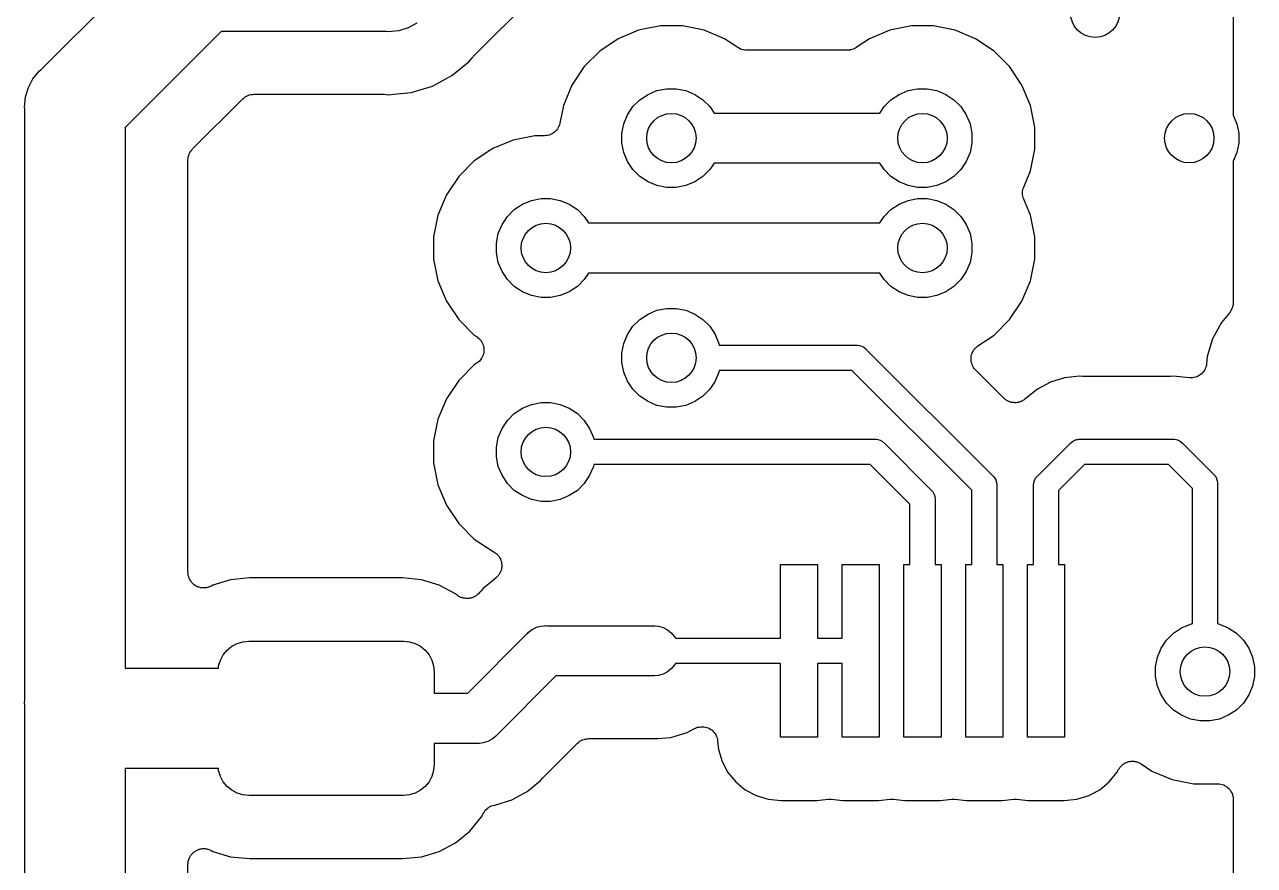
# Model space of a CAD drawing. Extents: x 105 to 193.4, y -145.7 to -72.2.
# Drawn here: x 146.15 to 156.1, y -104.19 to -97.38 of the extents above; entities that cross this region are included whole.
import ezdxf

# ---------------------------------------------------------------- set-up
doc = ezdxf.new("R2010")
doc.units = 0
doc.layers.add('BLACK', color=7, linetype='CONTINUOUS')

msp = doc.modelspace()

# ---------------------------------------------------------------- linework, layer by layer
at = {"layer": 'BLACK', "linetype": 'CONTINUOUS'}
for p, q in [((155.931, -92.9894), (155.931, -98.1112)), ((149.781, -97.6384), (150.724, -96.6947)), ((146.285, -97.7425), (147.273, -96.7547)), ((149.178, -97.4285), (149.118, -97.4344)), ((149.254, -97.4053), (149.178, -97.4285)), ((149.325, -97.3675), (149.254, -97.4053)), ((151.119, -97.4249), (150.954, -97.4933)), ((151.295, -97.39), (151.119, -97.4249)), ((151.473, -97.39), (151.295, -97.39)), ((151.649, -97.4249), (151.473, -97.39)), ((151.814, -97.4933), (151.649, -97.4249)), ((153.151, -97.4249), (152.986, -97.4933)), ((153.327, -97.39), (153.151, -97.4249)), ((153.505, -97.39), (153.327, -97.39)), ((153.681, -97.4249), (153.505, -97.39)), ((153.846, -97.4933), (153.681, -97.4249)), ((147.742, -97.4344), (146.964, -98.2123)), ((149.078, -97.4344), (147.742, -97.4344)), ((149.098, -97.4364), (149.078, -97.4344)), ((149.118, -97.4344), (149.098, -97.4364)), ((149.118, -97.4344), (149.118, -97.4344)), ((150.954, -97.4933), (150.805, -97.5927)), ((151.922, -97.5654), (151.814, -97.4933)), ((152.986, -97.4933), (152.878, -97.5654)), ((153.995, -97.5927), (153.846, -97.4933)), ((150.805, -97.5927), (150.679, -97.7192)), ((151.932, -97.5709), (151.922, -97.5654)), ((151.942, -97.5765), (151.932, -97.5709)), ((151.943, -97.5767), (151.942, -97.5765)), ((151.944, -97.5771), (151.943, -97.5767)), ((151.955, -97.5805), (151.944, -97.5771)), ((151.966, -97.584), (151.955, -97.5805)), ((151.967, -97.5841), (151.966, -97.584)), ((151.968, -97.5843), (151.967, -97.5841)), ((151.979, -97.5855), (151.968, -97.5843)), ((151.991, -97.5868), (151.979, -97.5855)), ((151.992, -97.5868), (151.991, -97.5868)), ((152.808, -97.5868), (151.992, -97.5868)), ((151.992, -97.5868), (151.992, -97.5868)), ((151.992, -97.5868), (151.992, -97.5868)), ((151.992, -97.5868), (151.992, -97.5868)), ((152.819, -97.5857), (152.808, -97.5868)), ((152.831, -97.5847), (152.819, -97.5857)), ((152.832, -97.5844), (152.831, -97.5845)), ((152.831, -97.5845), (152.831, -97.5847)), ((152.843, -97.581), (152.832, -97.5844)), ((152.855, -97.5778), (152.843, -97.581)), ((152.856, -97.5772), (152.855, -97.5774)), ((152.855, -97.5774), (152.855, -97.5778)), ((152.866, -97.5717), (152.856, -97.5772)), ((152.877, -97.5664), (152.866, -97.5717)), ((152.878, -97.5656), (152.877, -97.5664)), ((152.878, -97.5654), (152.878, -97.5656)), ((152.878, -97.5656), (152.878, -97.5656)), ((152.878, -97.5656), (152.878, -97.5656)), ((154.121, -97.7192), (153.995, -97.5927)), ((149.608, -97.792), (149.748, -97.6777)), ((149.748, -97.6777), (149.772, -97.6476)), ((149.772, -97.6476), (149.774, -97.6463)), ((149.774, -97.6463), (149.777, -97.6425)), ((149.777, -97.6425), (149.781, -97.6384)), ((150.679, -97.7192), (150.579, -97.8679)), ((154.221, -97.8679), (154.121, -97.7192)), ((146.189, -97.8727), (146.218, -97.8171)), ((146.218, -97.8171), (146.269, -97.7552)), ((146.269, -97.7552), (146.285, -97.7425)), ((149.45, -97.8769), (149.608, -97.792)), ((146.158, -97.9636), (146.181, -97.8877)), ((146.181, -97.8877), (146.189, -97.8727)), ((149.277, -97.9292), (149.45, -97.8769)), ((150.579, -97.8679), (150.511, -98.0331)), ((151.195, -97.9435), (151.267, -97.9134)), ((151.267, -97.9134), (151.345, -97.898)), ((151.345, -97.898), (151.423, -97.898)), ((151.423, -97.898), (151.501, -97.9134)), ((151.501, -97.9134), (151.573, -97.9435)), ((153.227, -97.9435), (153.299, -97.9134)), ((153.299, -97.9134), (153.377, -97.898)), ((153.377, -97.898), (153.455, -97.898)), ((153.455, -97.898), (153.533, -97.9134)), ((153.533, -97.9134), (153.605, -97.9435)), ((154.289, -98.0331), (154.221, -97.8679)), ((146.15, -98.044), (146.152, -98.024)), ((146.152, -98.024), (146.157, -97.9643)), ((146.152, -98.024), (146.152, -98.024)), ((146.157, -97.9643), (146.158, -97.9636)), ((147.51, -98.3856), (147.916, -97.9796)), ((147.916, -97.9793), (147.917, -97.9784)), ((147.916, -97.9796), (147.916, -97.9793)), ((147.916, -97.9793), (147.916, -97.9793)), ((147.916, -97.9793), (147.916, -97.9793)), ((147.917, -97.9784), (147.926, -97.971)), ((147.926, -97.971), (147.935, -97.9636)), ((147.935, -97.9636), (147.936, -97.9633)), ((147.936, -97.9629), (147.947, -97.9575)), ((147.936, -97.9633), (147.936, -97.9629)), ((147.947, -97.9575), (147.957, -97.952)), ((147.957, -97.952), (147.958, -97.9518)), ((147.958, -97.9515), (147.969, -97.9482)), ((147.958, -97.9518), (147.958, -97.9515)), ((147.969, -97.9482), (147.981, -97.9448)), ((147.981, -97.9448), (147.982, -97.9446)), ((147.981, -97.9448), (147.981, -97.9448)), ((147.982, -97.9446), (147.994, -97.9435)), ((147.994, -97.9435), (148.005, -97.9424)), ((148.005, -97.9424), (149.047, -97.9424)), ((149.047, -97.9424), (149.049, -97.9424)), ((149.049, -97.9424), (149.054, -97.943)), ((149.054, -97.943), (149.059, -97.943)), ((149.059, -97.943), (149.098, -97.9468)), ((149.098, -97.9468), (149.137, -97.943)), ((149.137, -97.943), (149.277, -97.9292)), ((149.137, -97.943), (149.137, -97.943)), ((151.073, -98.043), (151.129, -97.9873)), ((151.129, -97.9873), (151.195, -97.9435)), ((151.573, -97.9435), (151.639, -97.9873)), ((151.639, -97.9873), (151.695, -98.043)), ((153.105, -98.043), (153.161, -97.9873)), ((153.161, -97.9873), (153.227, -97.9435)), ((153.605, -97.9435), (153.671, -97.9873)), ((153.671, -97.9873), (153.727, -98.043)), ((146.152, -98.064), (146.15, -98.044)), ((146.152, -102.85), (146.152, -98.064)), ((150.511, -98.0331), (150.482, -98.1768)), ((150.999, -98.1813), (151.03, -98.1085)), ((151.03, -98.1085), (151.073, -98.043)), ((151.695, -98.043), (151.729, -98.0948)), ((151.729, -98.0948), (153.071, -98.0948)), ((153.071, -98.0948), (153.105, -98.043)), ((153.727, -98.043), (153.77, -98.1085)), ((153.77, -98.1085), (153.801, -98.1813)), ((154.324, -98.2086), (154.289, -98.0331)), ((155.931, -98.1112), (155.96, -98.1813)), ((146.964, -98.2123), (146.964, -102.588)), ((150.462, -98.2238), (150.455, -98.233)), ((150.463, -98.2234), (150.462, -98.2238)), ((150.469, -98.2126), (150.463, -98.223)), ((150.463, -98.223), (150.463, -98.2234)), ((150.474, -98.2021), (150.469, -98.2126)), ((150.475, -98.2017), (150.474, -98.2021)), ((150.478, -98.1899), (150.475, -98.2012)), ((150.475, -98.2012), (150.475, -98.2017)), ((150.482, -98.1785), (150.478, -98.1899)), ((150.482, -98.1768), (150.482, -98.1775)), ((150.482, -98.1775), (150.482, -98.1775)), ((150.482, -98.1775), (150.482, -98.1776)), ((150.482, -98.1776), (150.482, -98.1785)), ((150.984, -98.2586), (150.999, -98.1813)), ((153.801, -98.1813), (153.816, -98.2586)), ((154.324, -98.3874), (154.324, -98.2086)), ((155.96, -98.1813), (155.975, -98.2586)), ((150.103, -98.3139), (149.938, -98.3823)), ((150.279, -98.279), (150.103, -98.3139)), ((150.358, -98.279), (150.279, -98.279)), ((150.37, -98.2778), (150.358, -98.279)), ((150.381, -98.2768), (150.37, -98.2778)), ((150.382, -98.2766), (150.381, -98.2768)), ((150.394, -98.2732), (150.382, -98.2766)), ((150.382, -98.2766), (150.382, -98.2766)), ((150.405, -98.2698), (150.394, -98.2732)), ((150.406, -98.2696), (150.405, -98.2698)), ((150.417, -98.2639), (150.406, -98.2694)), ((150.406, -98.2694), (150.406, -98.2696)), ((150.427, -98.2583), (150.417, -98.2639)), ((150.428, -98.258), (150.427, -98.2583)), ((150.437, -98.2503), (150.428, -98.2578)), ((150.428, -98.2578), (150.428, -98.258)), ((150.447, -98.2428), (150.437, -98.2503)), ((150.455, -98.233), (150.447, -98.2421)), ((150.447, -98.2421), (150.447, -98.2424)), ((150.447, -98.2424), (150.447, -98.2428)), ((150.984, -98.3374), (150.984, -98.2586)), ((153.816, -98.2586), (153.816, -98.3374)), ((155.975, -98.2586), (155.975, -98.3374)), ((147.483, -98.4253), (147.488, -98.415)), ((147.488, -98.415), (147.494, -98.4047)), ((147.494, -98.4042), (147.495, -98.4036)), ((147.494, -98.4047), (147.494, -98.4042)), ((147.495, -98.4036), (147.502, -98.3946)), ((147.502, -98.3946), (147.51, -98.3856)), ((149.938, -98.3823), (149.789, -98.4817)), ((150.999, -98.4147), (150.984, -98.3374)), ((151.03, -98.4875), (150.999, -98.4147)), ((153.801, -98.4147), (153.77, -98.4875)), ((153.816, -98.3374), (153.801, -98.4147)), ((154.289, -98.5629), (154.324, -98.3874)), ((155.96, -98.4147), (155.931, -98.4848)), ((155.975, -98.3374), (155.96, -98.4147)), ((147.472, -98.4736), (147.474, -98.4619)), ((147.472, -98.4749), (147.472, -98.4736)), ((147.472, -98.4754), (147.472, -98.4749)), ((147.472, -98.4749), (147.472, -98.4749)), ((147.472, -98.4749), (147.472, -98.4749)), ((147.472, -101.812), (147.472, -98.4754)), ((147.474, -98.4619), (147.475, -98.4503)), ((147.475, -98.449), (147.479, -98.4377)), ((147.475, -98.4496), (147.475, -98.449)), ((147.475, -98.4503), (147.475, -98.4496)), ((147.479, -98.4377), (147.482, -98.4266)), ((147.482, -98.426), (147.483, -98.4253)), ((147.482, -98.4266), (147.482, -98.426)), ((149.789, -98.4817), (149.663, -98.6082)), ((151.073, -98.553), (151.03, -98.4875)), ((151.729, -98.5012), (151.695, -98.553)), ((153.071, -98.5012), (151.729, -98.5012)), ((153.105, -98.553), (153.071, -98.5012)), ((153.77, -98.4875), (153.727, -98.553)), ((155.931, -98.4848), (155.931, -99.6282)), ((149.663, -98.6082), (149.563, -98.7569)), ((151.129, -98.6087), (151.073, -98.553)), ((151.195, -98.6525), (151.129, -98.6087)), ((151.639, -98.6087), (151.573, -98.6525)), ((151.695, -98.553), (151.639, -98.6087)), ((153.161, -98.6087), (153.105, -98.553)), ((153.227, -98.6525), (153.161, -98.6087)), ((153.671, -98.6087), (153.605, -98.6525)), ((153.727, -98.553), (153.671, -98.6087)), ((154.235, -98.6939), (154.289, -98.5629)), ((151.267, -98.6826), (151.195, -98.6525)), ((151.345, -98.698), (151.267, -98.6826)), ((151.423, -98.698), (151.345, -98.698)), ((151.501, -98.6826), (151.423, -98.698)), ((151.573, -98.6525), (151.501, -98.6826)), ((153.299, -98.6826), (153.227, -98.6525)), ((153.377, -98.698), (153.299, -98.6826)), ((153.455, -98.698), (153.377, -98.698)), ((153.533, -98.6826), (153.455, -98.698)), ((153.605, -98.6525), (153.533, -98.6826)), ((154.226, -98.7293), (154.228, -98.7176)), ((154.228, -98.7163), (154.231, -98.7051)), ((154.228, -98.717), (154.228, -98.7163)), ((154.228, -98.7176), (154.228, -98.717)), ((154.231, -98.7051), (154.235, -98.6939)), ((149.563, -98.7569), (149.495, -98.9221)), ((150.179, -98.8325), (150.251, -98.8024)), ((150.251, -98.8024), (150.329, -98.787)), ((150.329, -98.787), (150.407, -98.787)), ((150.407, -98.787), (150.485, -98.8024)), ((150.485, -98.8024), (150.557, -98.8325)), ((153.227, -98.8325), (153.299, -98.8024)), ((153.299, -98.8024), (153.377, -98.787)), ((153.377, -98.787), (153.455, -98.787)), ((153.455, -98.787), (153.533, -98.8024)), ((153.533, -98.8024), (153.605, -98.8325)), ((154.225, -98.7409), (154.226, -98.7293)), ((154.225, -98.7416), (154.225, -98.7409)), ((154.225, -98.7423), (154.225, -98.7416)), ((154.226, -98.7539), (154.225, -98.7423)), ((154.227, -98.7656), (154.226, -98.7539)), ((154.227, -98.7663), (154.227, -98.7656)), ((154.228, -98.7669), (154.227, -98.7663)), ((154.231, -98.7781), (154.228, -98.7669)), ((154.234, -98.7895), (154.231, -98.7781)), ((154.235, -98.7907), (154.234, -98.7895)), ((154.235, -98.7911), (154.235, -98.7907)), ((154.235, -98.7907), (154.235, -98.7907)), ((154.235, -98.7907), (154.235, -98.7907)), ((154.289, -98.9221), (154.235, -98.7911)), ((149.495, -98.9221), (149.46, -99.0976)), ((150.057, -98.932), (150.113, -98.8763)), ((150.113, -98.8763), (150.179, -98.8325)), ((150.557, -98.8325), (150.623, -98.8763)), ((150.623, -98.8763), (150.679, -98.932)), ((153.105, -98.932), (153.161, -98.8763)), ((153.161, -98.8763), (153.227, -98.8325)), ((153.605, -98.8325), (153.671, -98.8763)), ((153.671, -98.8763), (153.727, -98.932)), ((154.324, -99.0976), (154.289, -98.9221)), ((149.983, -99.0703), (150.014, -98.9975)), ((150.014, -98.9975), (150.057, -98.932)), ((150.679, -98.932), (150.713, -98.9838)), ((150.713, -98.9838), (153.071, -98.9838)), ((153.071, -98.9838), (153.105, -98.932)), ((153.727, -98.932), (153.77, -98.9975)), ((153.77, -98.9975), (153.801, -99.0703)), ((149.46, -99.0976), (149.46, -99.2764)), ((149.968, -99.1476), (149.983, -99.0703)), ((153.801, -99.0703), (153.816, -99.1476)), ((154.324, -99.2764), (154.324, -99.0976)), ((149.968, -99.2264), (149.968, -99.1476)), ((153.816, -99.1476), (153.816, -99.2264)), ((149.46, -99.2764), (149.495, -99.4519)), ((149.983, -99.3037), (149.968, -99.2264)), ((150.014, -99.3765), (149.983, -99.3037)), ((153.801, -99.3037), (153.77, -99.3765)), ((153.816, -99.2264), (153.801, -99.3037)), ((154.289, -99.4519), (154.324, -99.2764)), ((150.057, -99.442), (150.014, -99.3765)), ((150.713, -99.3902), (150.679, -99.442)), ((153.071, -99.3902), (150.713, -99.3902)), ((153.105, -99.442), (153.071, -99.3902)), ((153.77, -99.3765), (153.727, -99.442)), ((149.495, -99.4519), (149.563, -99.6171)), ((150.113, -99.4977), (150.057, -99.442)), ((150.179, -99.5415), (150.113, -99.4977)), ((150.623, -99.4977), (150.557, -99.5415)), ((150.679, -99.442), (150.623, -99.4977)), ((153.161, -99.4977), (153.105, -99.442)), ((153.227, -99.5415), (153.161, -99.4977)), ((153.671, -99.4977), (153.605, -99.5415)), ((153.727, -99.442), (153.671, -99.4977)), ((154.221, -99.6171), (154.289, -99.4519)), ((149.563, -99.6171), (149.663, -99.7658)), ((150.251, -99.5716), (150.179, -99.5415)), ((150.329, -99.587), (150.251, -99.5716)), ((150.407, -99.587), (150.329, -99.587)), ((150.485, -99.5716), (150.407, -99.587)), ((150.557, -99.5415), (150.485, -99.5716)), ((153.299, -99.5716), (153.227, -99.5415)), ((153.377, -99.587), (153.299, -99.5716)), ((153.455, -99.587), (153.377, -99.587)), ((153.533, -99.5716), (153.455, -99.587)), ((153.605, -99.5415), (153.533, -99.5716)), ((154.121, -99.7658), (154.221, -99.6171)), ((151.195, -99.7215), (151.267, -99.6914)), ((151.267, -99.6914), (151.345, -99.676)), ((151.345, -99.676), (151.423, -99.676)), ((151.423, -99.676), (151.501, -99.6914)), ((151.501, -99.6914), (151.573, -99.7215)), ((155.902, -99.7088), (155.835, -99.7905)), ((155.905, -99.7042), (155.902, -99.7088)), ((155.908, -99.7), (155.905, -99.7042)), ((155.912, -99.6939), (155.908, -99.7)), ((155.916, -99.6882), (155.912, -99.6939)), ((155.918, -99.6831), (155.916, -99.6882)), ((155.92, -99.6782), (155.918, -99.6831)), ((155.922, -99.6717), (155.92, -99.6782)), ((155.925, -99.6653), (155.922, -99.6717)), ((155.926, -99.6599), (155.925, -99.6653)), ((155.928, -99.6546), (155.926, -99.6599)), ((155.929, -99.6478), (155.928, -99.6546)), ((155.93, -99.641), (155.929, -99.6478)), ((155.931, -99.63), (155.93, -99.6355)), ((155.93, -99.6355), (155.93, -99.641)), ((155.931, -99.6282), (155.931, -99.63)), ((149.663, -99.7658), (149.789, -99.8923)), ((151.073, -99.821), (151.129, -99.7653)), ((151.129, -99.7653), (151.195, -99.7215)), ((151.573, -99.7215), (151.639, -99.7653)), ((151.639, -99.7653), (151.695, -99.821)), ((153.995, -99.8923), (154.121, -99.7658)), ((155.835, -99.7905), (155.764, -99.922)), ((149.789, -99.8923), (149.811, -99.9069)), ((149.811, -99.9069), (149.812, -99.9075)), ((149.812, -99.9075), (149.812, -99.9075)), ((149.812, -99.9075), (149.812, -99.9075)), ((149.812, -99.9075), (149.813, -99.9079)), ((149.813, -99.9079), (149.822, -99.9158)), ((149.822, -99.9158), (149.831, -99.9234)), ((150.999, -99.9593), (151.03, -99.8865)), ((151.03, -99.8865), (151.073, -99.821)), ((151.695, -99.821), (151.738, -99.8865)), ((151.738, -99.8865), (151.769, -99.9593)), ((153.865, -99.9789), (153.995, -99.8923)), ((149.831, -99.9234), (149.831, -99.9237)), ((149.831, -99.9237), (149.831, -99.9239)), ((149.831, -99.9239), (149.839, -99.9333)), ((149.839, -99.9333), (149.847, -99.9427)), ((149.847, -99.9427), (149.847, -99.943)), ((149.847, -99.943), (149.847, -99.9432)), ((149.847, -99.9432), (149.852, -99.9539)), ((149.852, -99.9539), (149.858, -99.9646)), ((149.858, -99.9646), (149.858, -99.9649)), ((149.858, -99.9649), (149.858, -99.9652)), ((149.858, -99.9652), (149.862, -99.9768)), ((149.862, -99.9768), (149.865, -99.9884)), ((149.865, -99.9884), (149.865, -99.9887)), ((149.865, -99.9887), (149.865, -99.989)), ((149.865, -99.989), (149.866, -100.001)), ((149.866, -100.001), (149.867, -100.013)), ((149.867, -100.014), (149.866, -100.026)), ((149.867, -100.013), (149.867, -100.013)), ((149.867, -100.013), (149.867, -100.014)), ((150.984, -100.037), (150.999, -99.9593)), ((151.769, -99.9593), (151.772, -99.9744)), ((151.772, -99.9744), (152.881, -99.9744)), ((152.881, -99.9744), (152.886, -99.9739)), ((152.886, -99.9739), (152.891, -99.9744)), ((152.891, -99.9744), (152.891, -99.9744)), ((152.891, -99.9744), (152.906, -99.9759)), ((152.906, -99.9759), (152.925, -99.9817)), ((152.925, -99.9817), (152.942, -99.9911)), ((152.942, -99.9911), (152.958, -100.004)), ((152.958, -100.004), (152.961, -100.008)), ((152.961, -100.008), (153.984, -101.031)), ((153.825, -100.024), (153.83, -100.014)), ((153.83, -100.014), (153.831, -100.013)), ((153.831, -100.013), (153.838, -100.004)), ((153.831, -100.013), (153.831, -100.013)), ((153.838, -100.004), (153.846, -99.9946)), ((153.846, -99.9943), (153.847, -99.994)), ((153.846, -99.9946), (153.846, -99.9943)), ((153.847, -99.994), (153.856, -99.9865)), ((153.856, -99.9865), (153.865, -99.9789)), ((155.764, -99.922), (155.721, -100.065)), ((149.82, -100.111), (149.811, -100.118)), ((149.83, -100.103), (149.82, -100.111)), ((149.838, -100.093), (149.83, -100.102)), ((149.83, -100.102), (149.83, -100.103)), ((149.83, -100.103), (149.83, -100.103)), ((149.846, -100.084), (149.838, -100.093)), ((149.852, -100.073), (149.846, -100.083)), ((149.846, -100.083), (149.846, -100.083)), ((149.846, -100.083), (149.846, -100.084)), ((149.857, -100.062), (149.852, -100.073)), ((149.858, -100.062), (149.857, -100.062)), ((149.861, -100.05), (149.858, -100.061)), ((149.858, -100.061), (149.858, -100.062)), ((149.865, -100.038), (149.861, -100.05)), ((149.866, -100.026), (149.865, -100.038)), ((149.865, -100.038), (149.865, -100.038)), ((149.865, -100.038), (149.865, -100.038)), ((150.984, -100.115), (150.984, -100.037)), ((150.999, -100.193), (150.984, -100.115)), ((153.809, -100.083), (153.81, -100.071)), ((153.809, -100.084), (153.809, -100.083)), ((153.81, -100.096), (153.809, -100.084)), ((153.809, -100.084), (153.809, -100.084)), ((153.81, -100.071), (153.811, -100.059)), ((153.811, -100.108), (153.81, -100.096)), ((153.811, -100.058), (153.815, -100.047)), ((153.811, -100.059), (153.811, -100.058)), ((153.811, -100.059), (153.811, -100.059)), ((153.811, -100.109), (153.811, -100.108)), ((153.811, -100.108), (153.811, -100.108)), ((153.815, -100.12), (153.811, -100.109)), ((153.815, -100.047), (153.819, -100.036)), ((153.819, -100.035), (153.825, -100.024)), ((153.819, -100.036), (153.819, -100.035)), ((153.819, -100.035), (153.819, -100.035)), ((155.721, -100.065), (155.715, -100.124)), ((149.789, -100.133), (149.663, -100.259)), ((149.811, -100.118), (149.789, -100.133)), ((151.03, -100.265), (150.999, -100.193)), ((151.769, -100.193), (151.738, -100.265)), ((151.772, -100.178), (151.769, -100.193)), ((152.844, -100.178), (151.772, -100.178)), ((153.814, -101.148), (152.844, -100.178)), ((153.818, -100.132), (153.815, -100.12)), ((153.824, -100.143), (153.818, -100.132)), ((153.818, -100.132), (153.818, -100.132)), ((153.818, -100.132), (153.818, -100.132)), ((153.829, -100.154), (153.824, -100.143)), ((153.83, -100.154), (153.829, -100.154)), ((153.837, -100.164), (153.83, -100.154)), ((153.83, -100.154), (153.83, -100.154)), ((153.845, -100.173), (153.837, -100.164)), ((153.845, -100.174), (153.845, -100.173)), ((153.846, -100.174), (153.845, -100.174)), ((153.845, -100.174), (153.845, -100.174)), ((153.845, -100.174), (153.845, -100.174)), ((154.075, -100.403), (153.846, -100.174)), ((155.668, -100.211), (155.659, -100.217)), ((155.669, -100.21), (155.668, -100.211)), ((155.678, -100.202), (155.669, -100.21)), ((155.669, -100.21), (155.669, -100.21)), ((155.686, -100.193), (155.678, -100.202)), ((155.687, -100.193), (155.686, -100.193)), ((155.686, -100.193), (155.686, -100.193)), ((155.693, -100.183), (155.687, -100.193)), ((155.7, -100.173), (155.693, -100.183)), ((155.701, -100.172), (155.7, -100.173)), ((155.7, -100.173), (155.7, -100.173)), ((155.705, -100.161), (155.701, -100.172)), ((155.71, -100.15), (155.705, -100.161)), ((155.713, -100.138), (155.71, -100.149)), ((155.71, -100.149), (155.71, -100.15)), ((155.71, -100.15), (155.71, -100.15)), ((155.715, -100.126), (155.713, -100.138)), ((155.715, -100.124), (155.715, -100.125)), ((155.715, -100.125), (155.715, -100.125)), ((155.715, -100.125), (155.715, -100.125)), ((155.715, -100.125), (155.715, -100.126)), ((149.663, -100.259), (149.563, -100.408)), ((151.073, -100.331), (151.03, -100.265)), ((151.738, -100.265), (151.695, -100.331)), ((154.452, -100.272), (154.346, -100.329)), ((154.566, -100.237), (154.452, -100.272)), ((154.662, -100.228), (154.566, -100.237)), ((154.686, -100.225), (154.662, -100.228)), ((154.662, -100.228), (154.662, -100.228)), ((154.71, -100.228), (154.686, -100.225)), ((154.715, -100.228), (154.71, -100.228)), ((154.72, -100.228), (154.715, -100.228)), ((154.722, -100.228), (154.72, -100.228)), ((155.412, -100.228), (154.722, -100.228)), ((155.417, -100.228), (155.412, -100.228)), ((155.423, -100.228), (155.417, -100.228)), ((155.424, -100.228), (155.423, -100.228)), ((155.448, -100.225), (155.424, -100.228)), ((155.472, -100.228), (155.448, -100.225)), ((155.576, -100.238), (155.472, -100.228)), ((155.472, -100.228), (155.472, -100.228)), ((155.588, -100.238), (155.576, -100.238)), ((155.6, -100.238), (155.588, -100.238)), ((155.601, -100.238), (155.6, -100.238)), ((155.613, -100.236), (155.601, -100.238)), ((155.601, -100.238), (155.601, -100.238)), ((155.625, -100.234), (155.613, -100.236)), ((155.626, -100.233), (155.625, -100.233)), ((155.625, -100.233), (155.625, -100.234)), ((155.637, -100.229), (155.626, -100.233)), ((155.648, -100.224), (155.637, -100.229)), ((155.659, -100.217), (155.648, -100.224)), ((155.648, -100.224), (155.648, -100.224)), ((155.648, -100.224), (155.648, -100.224)), ((149.563, -100.408), (149.495, -100.573)), ((151.129, -100.387), (151.073, -100.331)), ((151.195, -100.43), (151.129, -100.387)), ((151.639, -100.387), (151.573, -100.43)), ((151.695, -100.331), (151.639, -100.387)), ((154.079, -100.407), (154.075, -100.403)), ((154.083, -100.411), (154.079, -100.407)), ((154.089, -100.414), (154.083, -100.411)), ((154.094, -100.419), (154.089, -100.414)), ((154.244, -100.412), (154.239, -100.416)), ((154.245, -100.411), (154.244, -100.412)), ((154.346, -100.329), (154.245, -100.411)), ((150.113, -100.527), (150.179, -100.484)), ((150.179, -100.484), (150.251, -100.453)), ((150.251, -100.453), (150.329, -100.438)), ((150.329, -100.438), (150.407, -100.438)), ((150.407, -100.438), (150.485, -100.453)), ((150.485, -100.453), (150.557, -100.484)), ((150.557, -100.484), (150.623, -100.527)), ((151.267, -100.461), (151.195, -100.43)), ((151.345, -100.476), (151.267, -100.461)), ((151.423, -100.476), (151.345, -100.476)), ((151.501, -100.461), (151.423, -100.476)), ((151.573, -100.43), (151.501, -100.461)), ((154.099, -100.421), (154.094, -100.419)), ((154.104, -100.425), (154.099, -100.421)), ((154.11, -100.427), (154.104, -100.425)), ((154.116, -100.43), (154.11, -100.427)), ((154.121, -100.432), (154.116, -100.43)), ((154.126, -100.434), (154.121, -100.432)), ((154.133, -100.436), (154.126, -100.434)), ((154.139, -100.438), (154.133, -100.436)), ((154.145, -100.438), (154.139, -100.438)), ((154.151, -100.439), (154.145, -100.438)), ((154.157, -100.439), (154.151, -100.439)), ((154.164, -100.44), (154.157, -100.439)), ((154.17, -100.44), (154.164, -100.44)), ((154.175, -100.44), (154.17, -100.44)), ((154.182, -100.438), (154.175, -100.44)), ((154.189, -100.438), (154.182, -100.438)), ((154.194, -100.436), (154.189, -100.438)), ((154.2, -100.435), (154.194, -100.436)), ((154.206, -100.433), (154.2, -100.435)), ((154.212, -100.431), (154.206, -100.433)), ((154.218, -100.428), (154.212, -100.431)), ((154.223, -100.426), (154.218, -100.428)), ((154.228, -100.422), (154.223, -100.426)), ((154.234, -100.419), (154.228, -100.422)), ((154.239, -100.416), (154.234, -100.419)), ((149.495, -100.573), (149.46, -100.749)), ((150.014, -100.649), (150.057, -100.583)), ((150.057, -100.583), (150.113, -100.527)), ((150.623, -100.527), (150.679, -100.583)), ((150.679, -100.583), (150.722, -100.649)), ((149.983, -100.721), (150.014, -100.649)), ((150.722, -100.649), (150.753, -100.721)), ((149.46, -100.749), (149.46, -100.927)), ((149.968, -100.799), (149.983, -100.721)), ((149.968, -100.877), (149.968, -100.799)), ((150.753, -100.721), (150.756, -100.736)), ((150.756, -100.736), (153.03, -100.736)), ((153.03, -100.736), (153.035, -100.736)), ((153.035, -100.736), (153.04, -100.736)), ((153.04, -100.736), (153.04, -100.736)), ((153.04, -100.736), (153.055, -100.738)), ((153.055, -100.738), (153.074, -100.744)), ((153.074, -100.744), (153.092, -100.753)), ((153.092, -100.753), (153.107, -100.766)), ((153.107, -100.766), (153.11, -100.77)), ((153.11, -100.77), (153.484, -101.144)), ((154.348, -101.033), (154.611, -100.77)), ((154.611, -100.77), (154.614, -100.766)), ((154.614, -100.766), (154.629, -100.753)), ((154.629, -100.753), (154.647, -100.744)), ((154.647, -100.744), (154.648, -100.743)), ((154.648, -100.743), (154.666, -100.738)), ((154.666, -100.738), (154.676, -100.737)), ((154.676, -100.737), (154.681, -100.736)), ((154.681, -100.736), (154.681, -100.736)), ((154.681, -100.736), (154.686, -100.736)), ((154.686, -100.736), (154.691, -100.736)), ((154.691, -100.736), (155.443, -100.736)), ((155.443, -100.736), (155.448, -100.736)), ((155.448, -100.736), (155.453, -100.736)), ((155.453, -100.736), (155.453, -100.736)), ((155.453, -100.736), (155.468, -100.738)), ((155.468, -100.738), (155.487, -100.744)), ((155.487, -100.744), (155.505, -100.753)), ((155.505, -100.753), (155.52, -100.766)), ((155.52, -100.766), (155.523, -100.77)), ((155.523, -100.77), (155.77, -101.017)), ((149.983, -100.955), (149.968, -100.877)), ((149.46, -100.927), (149.495, -101.103)), ((150.014, -101.027), (149.983, -100.955)), ((150.753, -100.955), (150.722, -101.027)), ((150.756, -100.94), (150.753, -100.955)), ((152.993, -100.94), (150.756, -100.94)), ((153.314, -101.261), (152.993, -100.94)), ((154.728, -100.94), (154.518, -101.15)), ((155.406, -100.94), (154.728, -100.94)), ((155.6, -101.134), (155.406, -100.94)), ((149.495, -101.103), (149.563, -101.268)), ((150.057, -101.093), (150.014, -101.027)), ((150.113, -101.149), (150.057, -101.093)), ((150.679, -101.093), (150.623, -101.149)), ((150.722, -101.027), (150.679, -101.093)), ((153.984, -101.031), (153.988, -101.034)), ((153.988, -101.034), (154.001, -101.05)), ((154.001, -101.05), (154.009, -101.065)), ((154.009, -101.065), (154.01, -101.067)), ((154.01, -101.067), (154.016, -101.086)), ((154.016, -101.086), (154.016, -101.087)), ((154.016, -101.087), (154.018, -101.101)), ((154.018, -101.101), (154.018, -101.101)), ((154.018, -101.101), (154.018, -101.106)), ((154.018, -101.106), (154.018, -101.111)), ((154.018, -101.111), (154.018, -101.748)), ((154.314, -101.108), (154.316, -101.088)), ((154.314, -101.113), (154.314, -101.108)), ((154.316, -101.088), (154.322, -101.069)), ((154.322, -101.069), (154.329, -101.056)), ((154.329, -101.056), (154.331, -101.051)), ((154.331, -101.051), (154.344, -101.036)), ((154.344, -101.036), (154.348, -101.033)), ((155.77, -101.017), (155.774, -101.02)), ((155.774, -101.02), (155.777, -101.024)), ((155.777, -101.024), (155.777, -101.024)), ((155.777, -101.024), (155.779, -101.025)), ((155.779, -101.025), (155.787, -101.035)), ((155.787, -101.035), (155.796, -101.053)), ((155.796, -101.053), (155.796, -101.053)), ((155.796, -101.053), (155.802, -101.072)), ((155.802, -101.072), (155.802, -101.073)), ((155.802, -101.073), (155.804, -101.087)), ((155.804, -101.087), (155.804, -101.087)), ((155.804, -101.087), (155.804, -101.092)), ((155.804, -101.092), (155.804, -101.097)), ((155.804, -101.097), (155.804, -102.228)), ((150.179, -101.192), (150.113, -101.149)), ((150.251, -101.223), (150.179, -101.192)), ((150.557, -101.192), (150.485, -101.223)), ((150.623, -101.149), (150.557, -101.192)), ((153.484, -101.144), (153.488, -101.147)), ((153.488, -101.147), (153.491, -101.151)), ((153.491, -101.151), (153.491, -101.151)), ((153.491, -101.151), (153.495, -101.155)), ((153.495, -101.155), (153.501, -101.162)), ((153.501, -101.162), (153.509, -101.177)), ((153.509, -101.177), (153.51, -101.18)), ((153.51, -101.18), (153.516, -101.199)), ((153.516, -101.199), (153.516, -101.199)), ((153.516, -101.199), (153.518, -101.214)), ((153.814, -101.748), (153.814, -101.148)), ((154.314, -101.748), (154.314, -101.113)), ((154.518, -101.15), (154.518, -101.748)), ((155.6, -102.228), (155.6, -101.134)), ((149.563, -101.268), (149.663, -101.417)), ((150.329, -101.238), (150.251, -101.223)), ((150.407, -101.238), (150.329, -101.238)), ((150.485, -101.223), (150.407, -101.238)), ((153.314, -101.748), (153.314, -101.261)), ((153.518, -101.214), (153.518, -101.214)), ((153.518, -101.214), (153.518, -101.219)), ((153.518, -101.219), (153.518, -101.224)), ((153.518, -101.224), (153.518, -101.748)), ((149.663, -101.417), (149.789, -101.543)), ((149.789, -101.543), (149.941, -101.645)), ((149.941, -101.645), (149.946, -101.647)), ((149.946, -101.647), (149.951, -101.65)), ((149.951, -101.65), (149.957, -101.654)), ((149.957, -101.654), (149.962, -101.657)), ((149.962, -101.657), (149.967, -101.661)), ((149.967, -101.661), (149.971, -101.665)), ((149.971, -101.665), (149.976, -101.67)), ((149.976, -101.67), (149.98, -101.674)), ((149.98, -101.674), (149.984, -101.678)), ((149.984, -101.678), (149.987, -101.684)), ((149.987, -101.684), (149.992, -101.689)), ((149.992, -101.689), (149.994, -101.694)), ((149.994, -101.694), (149.998, -101.699)), ((149.998, -101.699), (150, -101.705)), ((150, -101.705), (150.003, -101.711)), ((150.002, -101.808), (149.999, -101.813)), ((150.004, -101.801), (150.002, -101.808)), ((150.003, -101.711), (150.005, -101.717)), ((150.007, -101.795), (150.004, -101.801)), ((150.005, -101.717), (150.007, -101.722)), ((150.007, -101.722), (150.008, -101.728)), ((150.008, -101.79), (150.007, -101.795)), ((150.008, -101.728), (150.01, -101.735)), ((150.01, -101.784), (150.008, -101.79)), ((150.01, -101.735), (150.01, -101.741)), ((150.01, -101.741), (150.012, -101.746)), ((150.012, -101.771), (150.01, -101.778)), ((150.01, -101.778), (150.01, -101.784)), ((150.012, -101.746), (150.012, -101.753)), ((150.012, -101.753), (150.012, -101.759)), ((150.012, -101.759), (150.012, -101.765)), ((150.012, -101.765), (150.012, -101.771)), ((152.266, -102.346), (152.266, -101.748)), ((152.266, -101.748), (152.566, -101.748)), ((152.566, -101.748), (152.566, -102.346)), ((152.766, -102.346), (152.766, -101.748)), ((152.766, -101.748), (153.066, -101.748)), ((153.066, -101.748), (153.066, -103.148)), ((153.266, -103.148), (153.266, -101.748)), ((153.266, -101.748), (153.314, -101.748)), ((153.518, -101.748), (153.566, -101.748)), ((153.566, -101.748), (153.566, -103.148)), ((153.766, -103.148), (153.766, -101.748)), ((153.766, -101.748), (153.814, -101.748)), ((154.018, -101.748), (154.066, -101.748)), ((154.066, -101.748), (154.066, -103.148)), ((154.266, -103.148), (154.266, -101.748)), ((154.266, -101.748), (154.314, -101.748)), ((154.518, -101.748), (154.566, -101.748)), ((154.566, -101.748), (154.566, -103.148)), ((147.473, -101.818), (147.472, -101.812)), ((147.473, -101.824), (147.473, -101.818)), ((147.474, -101.83), (147.473, -101.824)), ((147.475, -101.837), (147.474, -101.83)), ((147.477, -101.843), (147.475, -101.837)), ((147.478, -101.848), (147.477, -101.843)), ((147.48, -101.854), (147.478, -101.848)), ((147.482, -101.861), (147.48, -101.854)), ((147.485, -101.866), (147.482, -101.861)), ((147.487, -101.871), (147.485, -101.866)), ((147.491, -101.877), (147.487, -101.871)), ((147.494, -101.883), (147.491, -101.877)), ((147.497, -101.887), (147.494, -101.883)), ((147.501, -101.892), (147.497, -101.887)), ((147.505, -101.897), (147.501, -101.892)), ((147.509, -101.902), (147.505, -101.897)), ((147.514, -101.906), (147.509, -101.902)), ((147.518, -101.91), (147.514, -101.906)), ((147.817, -101.873), (147.674, -101.916)), ((147.971, -101.858), (147.817, -101.873)), ((149.209, -101.858), (147.971, -101.858)), ((149.363, -101.873), (149.209, -101.858)), ((149.506, -101.916), (149.363, -101.873)), ((149.966, -101.856), (149.861, -101.943)), ((149.97, -101.852), (149.966, -101.856)), ((149.975, -101.849), (149.97, -101.852)), ((149.979, -101.844), (149.975, -101.849)), ((149.983, -101.839), (149.979, -101.844)), ((149.987, -101.834), (149.983, -101.839)), ((149.99, -101.829), (149.987, -101.834)), ((149.993, -101.824), (149.99, -101.829)), ((149.997, -101.818), (149.993, -101.824)), ((149.999, -101.813), (149.997, -101.818)), ((147.523, -101.913), (147.518, -101.91)), ((147.528, -101.918), (147.523, -101.913)), ((147.534, -101.92), (147.528, -101.918)), ((147.538, -101.924), (147.534, -101.92)), ((147.544, -101.926), (147.538, -101.924)), ((147.55, -101.929), (147.544, -101.926)), ((147.556, -101.931), (147.55, -101.929)), ((147.561, -101.933), (147.556, -101.931)), ((147.568, -101.935), (147.561, -101.933)), ((147.574, -101.937), (147.568, -101.935)), ((147.58, -101.937), (147.574, -101.937)), ((147.586, -101.939), (147.58, -101.937)), ((147.592, -101.939), (147.586, -101.939)), ((147.599, -101.939), (147.592, -101.939)), ((147.604, -101.939), (147.599, -101.939)), ((147.61, -101.939), (147.604, -101.939)), ((147.617, -101.938), (147.61, -101.939)), ((147.623, -101.937), (147.617, -101.938)), ((147.629, -101.935), (147.623, -101.937)), ((147.635, -101.934), (147.629, -101.935)), ((147.641, -101.932), (147.635, -101.934)), ((147.647, -101.93), (147.641, -101.932)), ((147.652, -101.927), (147.647, -101.93)), ((147.658, -101.925), (147.652, -101.927)), ((147.659, -101.924), (147.658, -101.925)), ((147.674, -101.916), (147.659, -101.924)), ((149.637, -101.987), (149.506, -101.916)), ((149.65, -101.997), (149.637, -101.987)), ((149.654, -102), (149.65, -101.997)), ((149.659, -102.003), (149.654, -102)), ((149.665, -102.007), (149.659, -102.003)), ((149.67, -102.01), (149.665, -102.007)), ((149.799, -102.005), (149.794, -102.008)), ((149.805, -102.001), (149.799, -102.005)), ((149.81, -101.997), (149.805, -102.001)), ((149.814, -101.993), (149.81, -101.997)), ((149.819, -101.99), (149.814, -101.993)), ((149.82, -101.988), (149.819, -101.99)), ((149.834, -101.974), (149.82, -101.988)), ((149.837, -101.97), (149.834, -101.974)), ((149.841, -101.966), (149.837, -101.97)), ((149.842, -101.965), (149.841, -101.966)), ((149.861, -101.943), (149.842, -101.965)), ((149.675, -102.013), (149.67, -102.01)), ((149.681, -102.015), (149.675, -102.013)), ((149.687, -102.017), (149.681, -102.015)), ((149.693, -102.02), (149.687, -102.017)), ((149.699, -102.021), (149.693, -102.02)), ((149.704, -102.023), (149.699, -102.021)), ((149.711, -102.023), (149.704, -102.023)), ((149.717, -102.025), (149.711, -102.023)), ((149.723, -102.025), (149.717, -102.025)), ((149.729, -102.025), (149.723, -102.025)), ((149.735, -102.025), (149.729, -102.025)), ((149.742, -102.025), (149.735, -102.025)), ((149.748, -102.024), (149.742, -102.025)), ((149.754, -102.023), (149.748, -102.024)), ((149.76, -102.021), (149.754, -102.023)), ((149.766, -102.02), (149.76, -102.021)), ((149.772, -102.018), (149.766, -102.02)), ((149.777, -102.016), (149.772, -102.018)), ((149.783, -102.013), (149.777, -102.016)), ((149.789, -102.011), (149.783, -102.013)), ((149.794, -102.008), (149.789, -102.011)), ((150.215, -102.311), (150.222, -102.304)), ((150.222, -102.304), (150.229, -102.297)), ((150.229, -102.297), (150.253, -102.278)), ((150.229, -102.297), (150.229, -102.297)), ((150.253, -102.278), (150.288, -102.259)), ((150.288, -102.259), (150.304, -102.255)), ((150.304, -102.255), (150.326, -102.248)), ((150.326, -102.248), (150.356, -102.245)), ((150.356, -102.245), (150.366, -102.244)), ((150.356, -102.245), (150.356, -102.245)), ((150.366, -102.244), (150.376, -102.245)), ((150.376, -102.245), (151.25, -102.245)), ((151.25, -102.245), (151.28, -102.248)), ((151.28, -102.248), (151.318, -102.259)), ((151.318, -102.259), (151.353, -102.278)), ((151.353, -102.278), (151.384, -102.304)), ((151.384, -102.304), (151.41, -102.335)), ((155.391, -102.361), (155.447, -102.305)), ((155.447, -102.305), (155.513, -102.262)), ((155.513, -102.262), (155.585, -102.231)), ((155.585, -102.231), (155.6, -102.228)), ((155.804, -102.228), (155.819, -102.231)), ((155.819, -102.231), (155.891, -102.262)), ((155.891, -102.262), (155.957, -102.305)), ((155.957, -102.305), (156.013, -102.361)), ((147.826, -102.411), (147.869, -102.388)), ((147.869, -102.388), (147.916, -102.374)), ((147.916, -102.374), (147.965, -102.369)), ((147.965, -102.369), (149.215, -102.369)), ((149.215, -102.369), (149.264, -102.374)), ((149.264, -102.374), (149.311, -102.388)), ((149.311, -102.388), (149.354, -102.411)), ((149.736, -102.791), (150.215, -102.311)), ((151.41, -102.335), (151.416, -102.346)), ((151.416, -102.346), (152.266, -102.346)), ((152.566, -102.346), (152.766, -102.346)), ((155.348, -102.427), (155.391, -102.361)), ((156.013, -102.361), (156.056, -102.427)), ((147.734, -102.523), (147.757, -102.48)), ((147.757, -102.48), (147.788, -102.442)), ((147.788, -102.442), (147.826, -102.411)), ((149.354, -102.411), (149.392, -102.442)), ((149.392, -102.442), (149.423, -102.48)), ((149.423, -102.48), (149.446, -102.523)), ((155.302, -102.577), (155.317, -102.499)), ((155.317, -102.499), (155.348, -102.427)), ((156.056, -102.427), (156.087, -102.499)), ((156.087, -102.499), (156.102, -102.577)), ((146.964, -102.588), (147.718, -102.588)), ((147.718, -102.588), (147.72, -102.57)), ((147.72, -102.57), (147.734, -102.523)), ((149.446, -102.523), (149.46, -102.57)), ((149.46, -102.57), (149.465, -102.619)), ((151.384, -102.592), (151.353, -102.618)), ((151.41, -102.561), (151.384, -102.592)), ((151.416, -102.55), (151.41, -102.561)), ((152.266, -102.55), (151.416, -102.55)), ((152.266, -103.148), (152.266, -102.55)), ((152.766, -102.55), (152.566, -102.55)), ((152.566, -102.55), (152.566, -103.148)), ((152.766, -103.148), (152.766, -102.55)), ((155.302, -102.655), (155.302, -102.577)), ((156.102, -102.577), (156.102, -102.655)), ((149.465, -102.619), (149.465, -102.791)), ((150.45, -102.651), (149.971, -103.131)), ((151.25, -102.651), (150.45, -102.651)), ((151.28, -102.648), (151.25, -102.651)), ((151.318, -102.637), (151.28, -102.648)), ((151.353, -102.618), (151.318, -102.637)), ((155.317, -102.733), (155.302, -102.655)), ((156.102, -102.655), (156.087, -102.733)), ((149.465, -102.791), (149.736, -102.791)), ((155.348, -102.805), (155.317, -102.733)), ((156.087, -102.733), (156.056, -102.805)), ((146.15, -102.87), (146.152, -102.85)), ((146.152, -102.89), (146.15, -102.87)), ((146.152, -102.85), (146.152, -102.85)), ((146.152, -102.85), (146.152, -102.85)), ((146.152, -111.232), (146.152, -102.89)), ((155.391, -102.871), (155.348, -102.805)), ((155.447, -102.927), (155.391, -102.871)), ((156.013, -102.871), (155.957, -102.927)), ((156.056, -102.805), (156.013, -102.871)), ((155.513, -102.97), (155.447, -102.927)), ((155.585, -103.001), (155.513, -102.97)), ((155.663, -103.016), (155.585, -103.001)), ((155.819, -103.001), (155.741, -103.016)), ((155.891, -102.97), (155.819, -103.001)), ((155.957, -102.927), (155.891, -102.97)), ((151.513, -103.108), (151.572, -103.077)), ((151.572, -103.077), (151.573, -103.076)), ((151.573, -103.076), (151.573, -103.076)), ((151.573, -103.076), (151.573, -103.076)), ((151.573, -103.076), (151.574, -103.076)), ((151.574, -103.076), (151.585, -103.072)), ((151.585, -103.072), (151.596, -103.067)), ((151.596, -103.067), (151.596, -103.067)), ((151.596, -103.067), (151.597, -103.067)), ((151.597, -103.067), (151.609, -103.065)), ((151.609, -103.065), (151.62, -103.062)), ((151.62, -103.062), (151.621, -103.062)), ((151.621, -103.062), (151.621, -103.062)), ((151.621, -103.062), (151.633, -103.063)), ((151.633, -103.063), (151.645, -103.063)), ((151.645, -103.063), (151.646, -103.063)), ((151.646, -103.063), (151.646, -103.063)), ((151.646, -103.063), (151.658, -103.065)), ((151.658, -103.065), (151.669, -103.068)), ((151.669, -103.068), (151.67, -103.068)), ((151.67, -103.068), (151.67, -103.068)), ((151.67, -103.068), (151.681, -103.072)), ((151.681, -103.072), (151.692, -103.077)), ((151.692, -103.077), (151.693, -103.077)), ((151.693, -103.077), (151.693, -103.077)), ((151.693, -103.077), (151.703, -103.084)), ((151.703, -103.084), (151.713, -103.091)), ((151.713, -103.091), (151.713, -103.091)), ((151.713, -103.091), (151.713, -103.091)), ((151.713, -103.091), (151.722, -103.1)), ((151.722, -103.1), (151.73, -103.109)), ((155.741, -103.016), (155.663, -103.016)), ((149.81, -103.197), (149.465, -103.197)), ((149.465, -103.197), (149.465, -103.369)), ((149.82, -103.198), (149.81, -103.197)), ((149.83, -103.197), (149.82, -103.198)), ((149.86, -103.194), (149.83, -103.197)), ((149.83, -103.197), (149.83, -103.197)), ((149.898, -103.183), (149.86, -103.194)), ((149.933, -103.164), (149.898, -103.183)), ((149.964, -103.138), (149.933, -103.164)), ((149.971, -103.131), (149.964, -103.138)), ((150.352, -103.468), (150.623, -103.196)), ((150.623, -103.196), (150.624, -103.196)), ((150.624, -103.196), (150.625, -103.195)), ((150.624, -103.196), (150.624, -103.196)), ((150.624, -103.196), (150.624, -103.196)), ((150.625, -103.195), (150.634, -103.188)), ((150.634, -103.188), (150.643, -103.18)), ((150.643, -103.18), (150.644, -103.18)), ((150.644, -103.18), (150.654, -103.174)), ((150.644, -103.18), (150.644, -103.18)), ((150.654, -103.174), (150.665, -103.169)), ((150.665, -103.169), (150.666, -103.168)), ((150.665, -103.169), (150.665, -103.169)), ((150.666, -103.168), (150.677, -103.165)), ((150.677, -103.165), (150.689, -103.162)), ((150.689, -103.162), (150.69, -103.161)), ((150.689, -103.162), (150.689, -103.162)), ((150.69, -103.161), (150.702, -103.16)), ((150.702, -103.16), (150.713, -103.159)), ((150.713, -103.159), (151.275, -103.159)), ((151.275, -103.159), (151.379, -103.149)), ((151.379, -103.149), (151.513, -103.108)), ((151.73, -103.109), (151.731, -103.109)), ((151.731, -103.109), (151.731, -103.109)), ((151.731, -103.109), (151.737, -103.119)), ((151.737, -103.119), (151.744, -103.129)), ((151.744, -103.129), (151.744, -103.13)), ((151.744, -103.13), (151.744, -103.13)), ((151.744, -103.13), (151.749, -103.141)), ((151.749, -103.141), (151.754, -103.152)), ((151.754, -103.152), (151.754, -103.152)), ((151.754, -103.152), (151.754, -103.153)), ((151.754, -103.153), (151.756, -103.165)), ((151.756, -103.165), (151.758, -103.176)), ((151.758, -103.176), (151.765, -103.248)), ((152.566, -103.148), (152.266, -103.148)), ((153.066, -103.148), (152.766, -103.148)), ((153.566, -103.148), (153.266, -103.148)), ((154.066, -103.148), (153.766, -103.148)), ((154.566, -103.148), (154.266, -103.148)), ((151.765, -103.248), (151.794, -103.343)), ((147.718, -103.4), (146.964, -103.4)), ((146.964, -103.4), (146.964, -110.716)), ((147.72, -103.418), (147.718, -103.4)), ((149.465, -103.369), (149.46, -103.418)), ((151.794, -103.343), (151.842, -103.432)), ((155.007, -103.402), (155.01, -103.397)), ((155.01, -103.397), (155.014, -103.392)), ((155.014, -103.392), (155.018, -103.387)), ((155.018, -103.387), (155.022, -103.383)), ((155.022, -103.383), (155.026, -103.378)), ((155.026, -103.378), (155.031, -103.374)), ((155.031, -103.374), (155.035, -103.369)), ((155.035, -103.369), (155.04, -103.366)), ((155.04, -103.366), (155.045, -103.362)), ((155.045, -103.362), (155.051, -103.359)), ((155.051, -103.359), (155.056, -103.356)), ((155.056, -103.356), (155.062, -103.354)), ((155.062, -103.354), (155.067, -103.351)), ((155.067, -103.351), (155.073, -103.349)), ((155.073, -103.349), (155.079, -103.346)), ((155.079, -103.346), (155.085, -103.345)), ((155.085, -103.345), (155.09, -103.344)), ((155.09, -103.344), (155.097, -103.343)), ((155.097, -103.343), (155.104, -103.342)), ((155.104, -103.342), (155.109, -103.342)), ((155.109, -103.342), (155.115, -103.341)), ((155.115, -103.341), (155.122, -103.342)), ((155.122, -103.342), (155.128, -103.342)), ((155.128, -103.342), (155.134, -103.343)), ((155.134, -103.343), (155.14, -103.344)), ((155.14, -103.344), (155.146, -103.346)), ((155.146, -103.346), (155.153, -103.347)), ((155.153, -103.347), (155.158, -103.349)), ((155.158, -103.349), (155.163, -103.351)), ((155.163, -103.351), (155.169, -103.354)), ((155.169, -103.354), (155.175, -103.357)), ((155.175, -103.357), (155.18, -103.36)), ((155.18, -103.36), (155.185, -103.363)), ((155.185, -103.363), (155.272, -103.421)), ((147.734, -103.465), (147.72, -103.418)), ((147.757, -103.508), (147.734, -103.465)), ((149.446, -103.465), (149.423, -103.508)), ((149.46, -103.418), (149.446, -103.465)), ((150.217, -103.588), (150.325, -103.499)), ((150.325, -103.499), (150.344, -103.477)), ((150.344, -103.477), (150.345, -103.476)), ((150.345, -103.476), (150.349, -103.472)), ((150.349, -103.472), (150.352, -103.468)), ((151.842, -103.432), (151.905, -103.509)), ((154.927, -103.509), (154.99, -103.432)), ((154.99, -103.432), (155.003, -103.409)), ((155.003, -103.409), (155.004, -103.407)), ((155.004, -103.407), (155.007, -103.402)), ((155.272, -103.421), (155.437, -103.489)), ((155.437, -103.489), (155.613, -103.524)), ((147.788, -103.546), (147.757, -103.508)), ((147.826, -103.577), (147.788, -103.546)), ((147.869, -103.6), (147.826, -103.577)), ((147.916, -103.614), (147.869, -103.6)), ((149.311, -103.6), (149.264, -103.614)), ((149.354, -103.577), (149.311, -103.6)), ((149.392, -103.546), (149.354, -103.577)), ((149.423, -103.508), (149.392, -103.546)), ((150.093, -103.654), (150.217, -103.588)), ((151.905, -103.509), (151.982, -103.572)), ((151.982, -103.572), (152.071, -103.62)), ((154.761, -103.62), (154.85, -103.572)), ((154.85, -103.572), (154.927, -103.509)), ((155.613, -103.524), (155.804, -103.524)), ((155.804, -103.524), (155.804, -103.524)), ((155.804, -103.524), (155.804, -103.524)), ((155.804, -103.524), (155.805, -103.524)), ((155.805, -103.524), (155.805, -103.524)), ((155.805, -103.524), (155.817, -103.525)), ((155.817, -103.525), (155.829, -103.527)), ((155.829, -103.527), (155.83, -103.527)), ((155.83, -103.527), (155.83, -103.527)), ((155.83, -103.527), (155.841, -103.53)), ((155.841, -103.53), (155.853, -103.534)), ((155.853, -103.534), (155.853, -103.534)), ((155.853, -103.534), (155.854, -103.534)), ((155.854, -103.534), (155.864, -103.54)), ((155.864, -103.54), (155.875, -103.546)), ((155.875, -103.546), (155.875, -103.546)), ((155.875, -103.546), (155.875, -103.546)), ((155.875, -103.546), (155.884, -103.554)), ((155.884, -103.554), (155.894, -103.562)), ((155.894, -103.562), (155.894, -103.562)), ((155.894, -103.562), (155.894, -103.562)), ((155.894, -103.562), (155.902, -103.571)), ((155.902, -103.571), (155.909, -103.581)), ((155.909, -103.581), (155.91, -103.581)), ((155.91, -103.581), (155.91, -103.581)), ((155.91, -103.581), (155.915, -103.592)), ((155.915, -103.592), (155.921, -103.603)), ((147.965, -103.619), (147.916, -103.614)), ((149.215, -103.619), (147.965, -103.619)), ((149.264, -103.614), (149.215, -103.619)), ((149.928, -103.704), (149.939, -103.699)), ((149.939, -103.699), (149.939, -103.699)), ((149.939, -103.699), (149.94, -103.699)), ((149.94, -103.699), (149.952, -103.697)), ((149.952, -103.697), (149.956, -103.696)), ((149.956, -103.696), (150.093, -103.654)), ((152.071, -103.62), (152.166, -103.649)), ((152.166, -103.649), (152.272, -103.659)), ((152.272, -103.659), (152.56, -103.659)), ((152.56, -103.659), (152.654, -103.65)), ((152.654, -103.65), (152.654, -103.65)), ((152.654, -103.65), (152.654, -103.65)), ((152.654, -103.65), (152.654, -103.65)), ((152.654, -103.65), (152.655, -103.65)), ((152.655, -103.65), (152.667, -103.65)), ((152.667, -103.65), (152.678, -103.65)), ((152.678, -103.65), (152.772, -103.659)), ((152.772, -103.659), (153.06, -103.659)), ((153.06, -103.659), (153.154, -103.65)), ((153.154, -103.65), (153.154, -103.65)), ((153.154, -103.65), (153.154, -103.65)), ((153.154, -103.65), (153.154, -103.65)), ((153.154, -103.65), (153.155, -103.65)), ((153.155, -103.65), (153.167, -103.65)), ((153.167, -103.65), (153.178, -103.65)), ((153.178, -103.65), (153.272, -103.659)), ((153.272, -103.659), (153.56, -103.659)), ((153.56, -103.659), (153.654, -103.65)), ((153.654, -103.65), (153.654, -103.65)), ((153.654, -103.65), (153.654, -103.65)), ((153.654, -103.65), (153.654, -103.65)), ((153.654, -103.65), (153.655, -103.65)), ((153.655, -103.65), (153.667, -103.65)), ((153.667, -103.65), (153.678, -103.65)), ((153.678, -103.65), (153.772, -103.659)), ((153.772, -103.659), (154.06, -103.659)), ((154.06, -103.659), (154.154, -103.65)), ((154.154, -103.65), (154.154, -103.65)), ((154.154, -103.65), (154.154, -103.65)), ((154.154, -103.65), (154.154, -103.65)), ((154.154, -103.65), (154.155, -103.65)), ((154.155, -103.65), (154.167, -103.65)), ((154.167, -103.65), (154.178, -103.65)), ((154.178, -103.65), (154.272, -103.659)), ((154.272, -103.659), (154.56, -103.659)), ((154.56, -103.659), (154.666, -103.649)), ((154.666, -103.649), (154.761, -103.62)), ((155.921, -103.603), (155.921, -103.603)), ((155.921, -103.603), (155.921, -103.603)), ((155.921, -103.603), (155.925, -103.615)), ((155.925, -103.615), (155.928, -103.626)), ((155.928, -103.626), (155.928, -103.627)), ((155.928, -103.627), (155.928, -103.627)), ((155.928, -103.627), (155.929, -103.639)), ((155.929, -103.639), (155.931, -103.651)), ((155.931, -103.651), (155.931, -105.198)), ((149.753, -103.907), (149.847, -103.791)), ((149.847, -103.791), (149.864, -103.761)), ((149.864, -103.76), (149.871, -103.75)), ((149.864, -103.761), (149.864, -103.76)), ((149.864, -103.761), (149.864, -103.761)), ((149.864, -103.761), (149.864, -103.761)), ((149.864, -103.761), (149.864, -103.761)), ((149.871, -103.75), (149.878, -103.74)), ((149.878, -103.739), (149.887, -103.731)), ((149.878, -103.74), (149.878, -103.739)), ((149.878, -103.74), (149.878, -103.74)), ((149.887, -103.731), (149.895, -103.723)), ((149.895, -103.723), (149.896, -103.722)), ((149.896, -103.722), (149.906, -103.715)), ((149.896, -103.722), (149.896, -103.722)), ((149.906, -103.715), (149.916, -103.709)), ((149.916, -103.709), (149.917, -103.708)), ((149.916, -103.709), (149.916, -103.709)), ((149.917, -103.708), (149.928, -103.704)), ((149.637, -104.001), (149.753, -103.907)), ((147.498, -104.099), (147.502, -104.095)), ((147.502, -104.095), (147.506, -104.09)), ((147.506, -104.09), (147.511, -104.085)), ((147.511, -104.085), (147.515, -104.081)), ((147.515, -104.081), (147.519, -104.077)), ((147.519, -104.077), (147.525, -104.074)), ((147.525, -104.074), (147.53, -104.069)), ((147.53, -104.069), (147.535, -104.067)), ((147.535, -104.067), (147.54, -104.063)), ((147.54, -104.063), (147.546, -104.061)), ((147.546, -104.061), (147.552, -104.058)), ((147.552, -104.058), (147.557, -104.056)), ((147.557, -104.056), (147.563, -104.054)), ((147.563, -104.054), (147.569, -104.053)), ((147.569, -104.053), (147.576, -104.051)), ((147.576, -104.051), (147.581, -104.05)), ((147.581, -104.05), (147.587, -104.049)), ((147.587, -104.049), (147.594, -104.049)), ((147.594, -104.049), (147.6, -104.049)), ((147.6, -104.049), (147.606, -104.049)), ((147.606, -104.049), (147.612, -104.049)), ((147.612, -104.049), (147.618, -104.051)), ((147.618, -104.051), (147.625, -104.051)), ((147.625, -104.051), (147.631, -104.053)), ((147.631, -104.053), (147.636, -104.054)), ((147.636, -104.054), (147.642, -104.057)), ((147.642, -104.057), (147.649, -104.059)), ((147.649, -104.059), (147.654, -104.061)), ((147.654, -104.061), (147.659, -104.064)), ((147.659, -104.064), (147.674, -104.072)), ((147.674, -104.072), (147.817, -104.115)), ((149.363, -104.115), (149.506, -104.072)), ((149.506, -104.072), (149.637, -104.001)), ((147.472, -104.174), (147.473, -104.168)), ((147.472, -104.176), (147.472, -104.174)), ((147.472, -104.542), (147.472, -104.176)), ((147.473, -104.162), (147.474, -104.156)), ((147.473, -104.168), (147.473, -104.162)), ((147.474, -104.156), (147.475, -104.149)), ((147.475, -104.149), (147.477, -104.144)), ((147.477, -104.144), (147.478, -104.138)), ((147.478, -104.138), (147.481, -104.132)), ((147.481, -104.132), (147.483, -104.126)), ((147.483, -104.126), (147.486, -104.121)), ((147.486, -104.121), (147.488, -104.115)), ((147.488, -104.115), (147.491, -104.11)), ((147.491, -104.11), (147.495, -104.104)), ((147.495, -104.104), (147.498, -104.099)), ((147.817, -104.115), (147.971, -104.13)), ((147.971, -104.13), (149.209, -104.13)), ((149.209, -104.13), (149.363, -104.115))]:
    msp.add_line(p, q, dxfattribs=at)
at = {"layer": 'BLACK'}
for centre in [(154.813, -97.282), (151.384, -98.298), (153.416, -98.298), (155.575, -98.298), (150.368, -99.187), (153.416, -99.187), (151.384, -100.076), (150.368, -100.838), (155.702, -102.616)]:
    msp.add_circle(centre, 0.2, dxfattribs=at)

doc.saveas('drawing.dxf')
